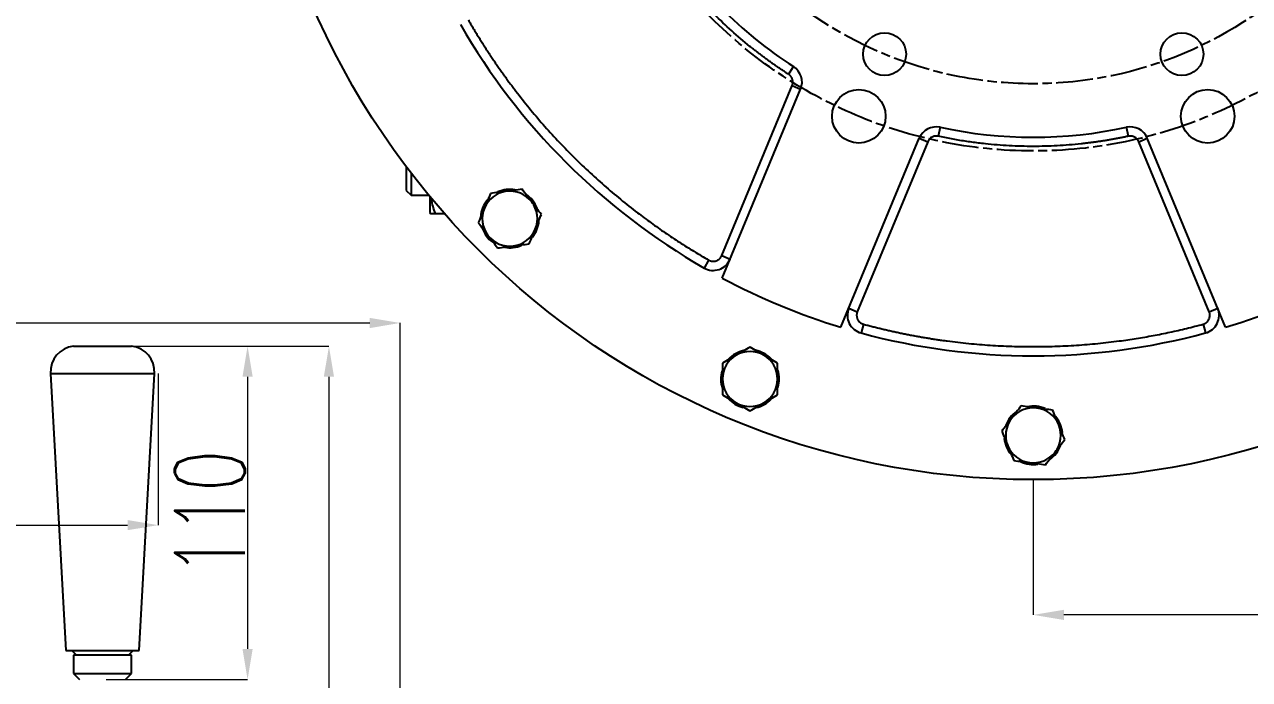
# Model space of a CAD drawing. Header units: millimetres. Extents: x 1561 to 4606, y 513 to 2666.
# Drawn here: x 3078.1 to 3478.6, y 1420.8 to 1635 of the extents above; entities that cross this region are included whole.
import ezdxf

# ---------------------------------------------------------------- set-up
doc = ezdxf.new("R2010")
doc.units = ezdxf.units.MM
doc.linetypes.add('AM_ISO08W050', pattern=[18, 12, -1.5, 3, -1.5])
for name, color, linetype, lineweight in [('AM_5', 3, 'Continuous', 25), ('AM_7', 4, 'AM_ISO08W050', 25), ('标注', 3, 'Continuous', 13)]:
    doc.layers.add(name, color=color, linetype=linetype, lineweight=lineweight)
doc.styles.add('SLDTEXTSTYLE1', font='txt.shx', dxfattribs={"width": 0.7, "bigfont": 'gbcbig.shx'})
doc.dimstyles.new('SLDDIMSTYLE12$0', dxfattribs={"dimtxt": 12, "dimasz": 10, "dimexe": 0, "dimexo": 0.0625, "dimgap": 0.875, "dimtad": 1, "dimdec": 1, "dimlfac": 1.8, "dimrnd": 1e-09, "dimzin": 12, "dimdsep": 46, "dimtxsty": 'SLDTEXTSTYLE1', "dimcen": 0.09, "dimdle": 8.16, "dimclrd": 3, "dimclre": 3, "dimadec": 0, "dimazin": 3, "dimtfac": 1, "dimtdec": 1, "dimtofl": 0, "dimtmove": 0, "dimatfit": 3, "dimfxl": 0, "dimfrac": 2, "dimtolj": 1, "dimlwd": 5, "dimlwe": 5, "dimarcsym": 0})
doc.dimstyles.new('SLDDIMSTYLE12$3', dxfattribs={"dimtxt": 12, "dimasz": 10, "dimexe": 0, "dimexo": 0.0625, "dimgap": 0.875, "dimtad": 1, "dimdec": 1, "dimlfac": 1.8, "dimrnd": 1e-09, "dimzin": 12, "dimdsep": 46, "dimtxsty": 'SLDTEXTSTYLE1', "dimcen": 0.09, "dimdle": 8.16, "dimclrd": 3, "dimclre": 3, "dimadec": 0, "dimazin": 3, "dimtfac": 1, "dimtdec": 1, "dimtofl": 0, "dimtmove": 0, "dimatfit": 3, "dimfxl": 0, "dimfrac": 2, "dimtolj": 1, "dimlwd": 5, "dimlwe": 5, "dimarcsym": 0})

# ---------------------------------------------------------------- blocks, each defined once
blk = doc.blocks.new('*D52')
at = {"layer": 'AM_5', "color": 3, "lineweight": 5, "transparency": 16777216}
blk.add_line((3656.38, 1491.08), (3656.38, 1441.89), dxfattribs=at)
at = {"layer": 'AM_5', "color": 3, "linetype": 'Continuous', "lineweight": 5, "transparency": 16777216}
for p, q in [((3407.88, 1486.06), (3407.88, 1441.89)), ((3646.38, 1441.89), (3417.88, 1441.89))]:
    blk.add_line(p, q, dxfattribs=at)
at = {"layer": 'AM_5', "color": 3, "transparency": 16777216}
for points in [[(3417.88, 1443.56), (3417.88, 1440.23), (3407.88, 1441.89)], [(3646.38, 1443.56), (3646.38, 1440.23), (3656.38, 1441.89)]]:
    blk.add_solid(points, dxfattribs=at)
at = {"layer": 'Defpoints', "color": 0, "transparency": 16777216}
for p in [(3656.38, 1491.15), (3407.88, 1486.12), (3407.88, 1441.89)]:
    blk.add_point(p, dxfattribs=at)
at = {"layer": 'AM_5', "color": 0, "transparency": 16777216, "insert": (3532.13, 1448.77), "char_height": 12, "attachment_point": 5, "style": 'SLDTEXTSTYLE1'}
blk.add_mtext('\\A1;248.5', dxfattribs=at)
blk = doc.blocks.new('*D53')
at = {"layer": 'AM_5', "color": 3, "linetype": 'Continuous', "lineweight": 5, "transparency": 16777216}
blk.add_line((3248.42, 2026.85), (3277.48, 1975.04), dxfattribs=at)
at = {"layer": 'AM_5', "color": 3, "lineweight": 5, "transparency": 16777216}
for p, q in [((3407.79, 1742.62), (3407.97, 1742.62)), ((3407.88, 1742.53), (3407.88, 1742.71))]:
    blk.add_line(p, q, dxfattribs=at)
at = {"layer": 'AM_5', "color": 3, "transparency": 16777216}
blk.add_solid([(3278.94, 1975.86), (3276.03, 1974.23), (3282.38, 1966.32)], dxfattribs=at)
at = {"layer": 'Defpoints', "color": 0, "transparency": 16777216}
for p in [(3282.38, 1966.32), (3533.39, 1518.92)]:
    blk.add_point(p, dxfattribs=at)
at = {"layer": 'AM_5', "color": 0, "transparency": 16777216, "insert": (3261.69, 2017.24), "char_height": 12, "attachment_point": 5, "rotation": 299.2944, "style": 'SLDTEXTSTYLE1'}
blk.add_mtext('\\A1;∅513', dxfattribs=at)
blk = doc.blocks.new('*D56')
at = {"layer": 'Defpoints', "color": 0, "transparency": 16777216}
for p in [(3121.77, 1520.85), (3121.77, 1471.25), (2654.77, 1410.76)]:
    blk.add_point(p, dxfattribs=at)
at = {"layer": '标注', "color": 3, "linetype": 'Continuous', "lineweight": 5, "transparency": 16777216}
for p, q in [((3121.77, 1520.79), (3121.77, 1471.25)), ((2664.77, 1471.25), (3111.77, 1471.25))]:
    blk.add_line(p, q, dxfattribs=at)
at = {"layer": '标注', "color": 3, "lineweight": 5, "transparency": 16777216}
blk.add_line((2654.77, 1410.82), (2654.77, 1471.25), dxfattribs=at)
at = {"layer": '标注', "color": 3, "transparency": 16777216}
for points in [[(2664.77, 1472.92), (2664.77, 1469.59), (2654.77, 1471.25)], [(3111.77, 1472.92), (3111.77, 1469.59), (3121.77, 1471.25)]]:
    blk.add_solid(points, dxfattribs=at)
at = {"layer": '标注', "color": 0, "transparency": 16777216, "insert": (2859.2, 1483.56), "char_height": 10, "attachment_point": 5, "style": 'SLDTEXTSTYLE1'}
blk.add_mtext('\\A1;{\\H2.28571x;%%C465}', dxfattribs=at)
blk = doc.blocks.new('*D58')
at = {"layer": 'AM_5', "color": 3, "lineweight": 5, "transparency": 16777216}
blk.add_line((2790.65, 1098.32), (2790.65, 1537.37), dxfattribs=at)
at = {"layer": 'AM_5', "color": 3, "linetype": 'Continuous', "lineweight": 5, "transparency": 16777216}
for p, q in [((2800.65, 1537.37), (3190.95, 1537.37)), ((3200.95, 1062.59), (3200.95, 1537.37))]:
    blk.add_line(p, q, dxfattribs=at)
at = {"layer": 'AM_5', "color": 3, "transparency": 16777216}
for points in [[(2800.65, 1539.03), (2800.65, 1535.7), (2790.65, 1537.37)], [(3190.95, 1539.03), (3190.95, 1535.7), (3200.95, 1537.37)]]:
    blk.add_solid(points, dxfattribs=at)
at = {"layer": 'Defpoints', "color": 0, "transparency": 16777216}
for p in [(3200.95, 1537.37), (2790.65, 1098.26), (3200.95, 1062.53)]:
    blk.add_point(p, dxfattribs=at)
at = {"layer": 'AM_5', "color": 0, "transparency": 16777216, "insert": (2995.8, 1551.96), "char_height": 12, "attachment_point": 5, "style": 'SLDTEXTSTYLE1'}
blk.add_mtext('\\A1;{\\H2.28571x;410}', dxfattribs=at)
blk = doc.blocks.new('*D44')
at = {"layer": 'Defpoints', "color": 0, "transparency": 16777216}
for p in [(3104.77, 1529.76), (3104.77, 1420.76), (3151.02, 1420.76)]:
    blk.add_point(p, dxfattribs=at)
at = {"layer": '标注', "color": 3, "lineweight": 5, "transparency": 16777216}
blk.add_line((3104.83, 1529.76), (3151.02, 1529.76), dxfattribs=at)
at = {"layer": '标注', "color": 3, "linetype": 'Continuous', "lineweight": 5, "transparency": 16777216}
for p, q in [((3151.02, 1519.76), (3151.02, 1430.76)), ((3104.83, 1420.76), (3151.02, 1420.76))]:
    blk.add_line(p, q, dxfattribs=at)
at = {"layer": '标注', "color": 3, "transparency": 16777216}
for points in [[(3149.36, 1519.76), (3152.69, 1519.76), (3151.02, 1529.76)], [(3149.36, 1430.76), (3152.69, 1430.76), (3151.02, 1420.76)]]:
    blk.add_solid(points, dxfattribs=at)
at = {"layer": '标注', "color": 0, "transparency": 16777216, "insert": (3138.72, 1475.26), "char_height": 10, "attachment_point": 5, "rotation": 90, "style": 'SLDTEXTSTYLE1'}
blk.add_mtext('\\A1;{\\H2.28571x;110}', dxfattribs=at)
blk = doc.blocks.new('*D46')
at = {"layer": 'AM_5', "color": 3, "lineweight": 5, "transparency": 16777216}
blk.add_line((3104.83, 1529.76), (3177.62, 1529.76), dxfattribs=at)
at = {"layer": 'AM_5', "color": 3, "linetype": 'Continuous', "lineweight": 5, "transparency": 16777216}
for p, q in [((3177.62, 1519.76), (3177.62, 1108.26)), ((2790.71, 1098.26), (3177.62, 1098.26))]:
    blk.add_line(p, q, dxfattribs=at)
at = {"layer": 'AM_5', "color": 3, "transparency": 16777216}
for points in [[(3175.95, 1519.76), (3179.28, 1519.76), (3177.62, 1529.76)], [(3175.95, 1108.26), (3179.28, 1108.26), (3177.62, 1098.26)]]:
    blk.add_solid(points, dxfattribs=at)
at = {"layer": 'Defpoints', "color": 0, "transparency": 16777216}
for p in [(3104.77, 1529.76), (2790.65, 1098.26), (3177.62, 1098.26)]:
    blk.add_point(p, dxfattribs=at)
at = {"layer": 'AM_5', "color": 0, "transparency": 16777216, "insert": (3163.03, 1341.4), "char_height": 12, "attachment_point": 5, "rotation": 90, "style": 'SLDTEXTSTYLE1'}
blk.add_mtext('\\A1;{\\H2.28571x;430}', dxfattribs=at)

msp = doc.modelspace()

# ---------------------------------------------------------------- linework, layer by layer
at = {"color": 7, "linetype": 'Continuous', "lineweight": 25}
for p, q in [((3327.904, 1618.687), (3329.53, 1621.208)), ((3306.012, 1559.402), (3329.049, 1615.019)), ((3329.049, 1615.019), (3331.82, 1613.871)), ((3306.212, 1552.046), (3331.82, 1613.871)), ((3377.431, 1601.367), (3376.799, 1598.434)), ((3438.964, 1598.434), (3438.331, 1601.367)), ((3345.015, 1535.973), (3370.623, 1597.798)), ((3373.395, 1596.65), (3350.358, 1541.033)), ((3370.623, 1597.798), (3373.395, 1596.65)), ((3442.368, 1596.65), (3445.139, 1597.798)), ((3465.405, 1541.033), (3442.368, 1596.65)), ((3470.748, 1535.973), (3445.139, 1597.798)), ((3202.881, 1588.456), (3202.881, 1580.746)), ((3204.505, 1586.32), (3204.505, 1579.122)), ((3202.881, 1580.746), (3204.505, 1579.122)), ((3204.505, 1579.122), (3210.245, 1579.122)), ((3210.581, 1578.717), (3210.581, 1573.497)), ((3210.581, 1573.497), (3210.798, 1573.122)), ((3212.405, 1573.122), (3215.366, 1573.122)), ((3301.745, 1557.949), (3300.25, 1555.348)), ((3306.012, 1559.402), (3308.783, 1558.254)), ((3347.586, 1542.182), (3350.358, 1541.033)), ((3465.405, 1541.033), (3468.176, 1542.182)), ((3352.347, 1536.989), (3351.565, 1534.093)), ((3463.415, 1536.989), (3464.197, 1534.093)), ((3094.102, 1529.761), (3113.102, 1529.761)), ((3086.602, 1520.85), (3091.602, 1430.261)), ((3086.602, 1520.85), (3120.602, 1520.85)), ((3115.602, 1430.261), (3120.602, 1520.85)), ((3091.602, 1430.261), (3115.602, 1430.261)), ((3093.602, 1430.261), (3095.102, 1428.761)), ((3112.102, 1428.761), (3113.602, 1430.261)), ((3094.102, 1428.761), (3094.102, 1422.761)), ((3103.602, 1428.761), (3094.102, 1428.761)), ((3113.102, 1428.761), (3103.602, 1428.761)), ((3113.102, 1422.761), (3113.102, 1428.761)), ((3094.102, 1422.761), (3096.102, 1420.761)), ((3094.102, 1422.761), (3103.602, 1422.761)), ((3103.602, 1422.761), (3113.102, 1422.761)), ((3111.102, 1420.761), (3113.102, 1422.761))]:
    msp.add_line(p, q, dxfattribs=at)
for centre, radius in [((3407.881, 1742.622), 256.5), ((3359.28, 1625.29), 7), ((3456.482, 1625.29), 7), ((3350.861, 1604.964), 8.75), ((3464.901, 1604.964), 8.75)]:
    msp.add_circle(centre, radius, dxfattribs=at)
for centre, radius, start, end in [((3407.881, 1742.622), 144.5, 212.83493, 237.16507), ((3407.881, 1742.622), 216, 209.88705, 240.11295), ((3326.277, 1616.167), 6, 337.5, 57.16507), ((3376.166, 1595.502), 6, 77.83493, 157.5), ((3407.881, 1742.622), 144.5, 257.83493, 282.16507), ((3439.596, 1595.502), 6, 22.5, 102.16507), ((3236.761, 1571.502), 9, 97.44828, 157.44828), ((3236.761, 1571.502), 9.55, 80.19473, 113.97258), ((3236.761, 1571.502), 9, 37.44828, 97.44828), ((3236.761, 1571.502), 9.55, 20.99928, 56.64648), ((3236.761, 1571.502), 9.55, 141.17717, 176.32061), ((3236.761, 1571.502), 9, 157.44828, 217.44828), ((3236.761, 1571.502), 9, 337.44828, 37.44828), ((3236.761, 1571.502), 9.55, 320.8637, 355.05726), ((3236.761, 1571.502), 9.55, 198.95995, 234.22731), ((3236.761, 1571.502), 9, 217.44828, 277.44828), ((3236.761, 1571.502), 9, 277.44828, 337.44828), ((3236.761, 1571.502), 9.55, 259.47119, 293.84896), ((3303.24, 1560.55), 6, 240.11295, 337.5), ((3407.881, 1742.622), 216, 241.92076, 253.07924), ((3407.881, 1742.622), 216, 286.92076, 298.07924), ((3353.129, 1539.885), 6, 157.5, 254.88705), ((3462.633, 1539.885), 6, 285.11295, 22.5), ((3407.881, 1742.622), 216, 254.88705, 285.11295), ((3095.089, 1521.318), 8.5, 96.66865, 183.15919), ((3112.114, 1521.318), 8.5, 356.84081, 83.33135), ((3315.272, 1519.043), 9, 119.94828, 179.94828), ((3315.272, 1519.043), 9.55, 102.69473, 137.128), ((3315.272, 1519.043), 9, 59.94828, 119.94828), ((3315.272, 1519.043), 9.55, 43.49928, 79.14648), ((3315.272, 1519.043), 9, 359.94828, 59.94828), ((3315.272, 1519.043), 9.55, 343.3637, 17.55726), ((3315.272, 1519.043), 9.55, 163.67717, 198.82061), ((3315.272, 1519.043), 9, 179.94828, 239.94828), ((3315.272, 1519.043), 9, 299.94828, 359.94828), ((3315.272, 1519.043), 9.55, 221.45995, 256.72731), ((3315.272, 1519.043), 9, 239.94828, 299.94828), ((3315.272, 1519.043), 9.55, 281.97119, 316.34896), ((3407.881, 1500.622), 9.55, 65.99928, 101.64648), ((3407.881, 1500.622), 9, 142.44828, 202.44828), ((3407.881, 1500.622), 9.55, 125.19473, 159.628), ((3407.881, 1500.622), 9, 82.44828, 142.44828), ((3407.881, 1500.622), 9, 22.44828, 82.44828), ((3407.881, 1500.622), 9.55, 5.8637, 40.05726), ((3407.881, 1500.622), 9, 322.44828, 22.44828), ((3407.881, 1500.622), 9.55, 186.17717, 221.32061), ((3407.881, 1500.622), 9, 202.44828, 262.44828), ((3407.881, 1500.622), 9, 262.44828, 322.44828), ((3407.881, 1500.622), 9.55, 304.47119, 338.84896), ((3407.881, 1500.622), 9.55, 243.95995, 279.22731)]:
    msp.add_arc(centre, radius, start, end, dxfattribs=at)
for points, knots in [([(3327.904, 1618.687), (3327.568, 1618.905), (3326.895, 1619.341), (3325.894, 1620.006), (3324.898, 1620.677), (3323.908, 1621.357), (3322.924, 1622.045), (3321.945, 1622.74), (3320.972, 1623.443), (3320.005, 1624.155), (3319.043, 1624.874), (3318.088, 1625.601), (3317.138, 1626.337), (3316.193, 1627.08), (3313.525, 1629.215), (3309.233, 1632.871), (3303.534, 1638.275), (3298.13, 1643.974), (3294.252, 1648.527), (3291.698, 1651.741), (3290.337, 1653.508), (3289.003, 1655.295), (3287.697, 1657.102), (3286.418, 1658.929), (3285.164, 1660.775), (3284.352, 1662.021), (3283.946, 1662.645)], [0, 0, 0, 0, 0.019191, 0.038375, 0.0575535, 0.0767275, 0.0958985, 0.1150677, 0.1342364, 0.1534058, 0.1725772, 0.1917519, 0.2109312, 0.2301163, 0.2493085, 0.3746503, 0.5000008, 0.6253427, 0.7506932, 0.7863278, 0.8219423, 0.857545, 0.893144, 0.9287473, 0.9643633, 1, 1, 1, 1]), ([(3223.208, 1636.486), (3223.454, 1636.061), (3223.945, 1635.21), (3224.693, 1633.941), (3225.448, 1632.676), (3226.213, 1631.418), (3226.985, 1630.165), (3227.767, 1628.918), (3228.556, 1627.677), (3229.354, 1626.441), (3230.161, 1625.211), (3230.976, 1623.986), (3231.8, 1622.767), (3232.632, 1621.554), (3233.472, 1620.346), (3234.321, 1619.144), (3235.179, 1617.948), (3236.045, 1616.757), (3236.919, 1615.572), (3237.802, 1614.393), (3239.819, 1611.737), (3243.042, 1607.664), (3247.6, 1602.281), (3252.334, 1597.052), (3257.24, 1591.981), (3262.311, 1587.075), (3267.539, 1582.341), (3272.922, 1577.783), (3277.342, 1574.286), (3280.71, 1571.745), (3282.965, 1570.089), (3285.241, 1568.464), (3287.537, 1566.869), (3289.854, 1565.305), (3292.191, 1563.772), (3294.548, 1562.269), (3296.926, 1560.797), (3299.323, 1559.353), (3300.938, 1558.417), (3301.745, 1557.949)], [0, 0, 0, 0, 0.01311647, 0.02622764, 0.03933414, 0.05243659, 0.06553563, 0.07863187, 0.09172595, 0.10481848, 0.1179101, 0.13100143, 0.14409311, 0.15718575, 0.17027998, 0.18337643, 0.19647574, 0.20957851, 0.22268538, 0.23579698, 0.24891392, 0.31171827, 0.37445488, 0.43719269, 0.50000064, 0.56280499, 0.6255416, 0.68827941, 0.75108736, 0.77600397, 0.8009035, 0.82579023, 0.85066846, 0.87554248, 0.9004166, 0.92529511, 0.95018232, 0.97508252, 1, 1, 1, 1]), ([(3329.049, 1617.315), (3329.024, 1617.37), (3328.976, 1617.482), (3328.891, 1617.642), (3328.798, 1617.797), (3328.694, 1617.946), (3328.557, 1618.121), (3328.379, 1618.314), (3328.153, 1618.516), (3327.987, 1618.63), (3327.904, 1618.687)], [0, 0, 0, 0, 0.1003339, 0.2001392, 0.2997835, 0.3996366, 0.5000658, 0.6669297, 0.8330037, 1, 1, 1, 1]), ([(3329.049, 1615.019), (3329.069, 1615.071), (3329.111, 1615.176), (3329.162, 1615.337), (3329.204, 1615.499), (3329.237, 1615.663), (3329.26, 1615.829), (3329.274, 1615.997), (3329.28, 1616.209), (3329.268, 1616.462), (3329.224, 1616.753), (3329.154, 1617.039), (3329.084, 1617.223), (3329.049, 1617.315)], [0, 0, 0, 0, 0.071978, 0.1433984, 0.2144858, 0.2854681, 0.3565741, 0.4280316, 0.5000648, 0.6256174, 0.7499758, 0.8743627, 1, 1, 1, 1]), ([(3376.799, 1598.434), (3376.743, 1598.445), (3376.633, 1598.467), (3376.466, 1598.489), (3376.298, 1598.501), (3376.13, 1598.503), (3375.962, 1598.497), (3375.672, 1598.468), (3375.264, 1598.381), (3374.766, 1598.173), (3374.312, 1597.881), (3373.967, 1597.558), (3373.715, 1597.242), (3373.534, 1596.957), (3373.441, 1596.753), (3373.395, 1596.65)], [0, 0, 0, 0, 0.0405946, 0.0809396, 0.1211627, 0.1613926, 0.201758, 0.2423864, 0.3711543, 0.5000467, 0.6288146, 0.757707, 0.838616, 0.9190368, 1, 1, 1, 1]), ([(3438.964, 1598.434), (3438.572, 1598.351), (3437.788, 1598.184), (3436.611, 1597.946), (3435.431, 1597.716), (3434.251, 1597.497), (3433.069, 1597.287), (3431.885, 1597.087), (3430.699, 1596.896), (3429.512, 1596.715), (3428.324, 1596.544), (3427.134, 1596.382), (3425.942, 1596.231), (3424.749, 1596.088), (3421.352, 1595.711), (3415.733, 1595.261), (3407.881, 1595.053), (3400.03, 1595.261), (3394.068, 1595.739), (3389.99, 1596.206), (3387.778, 1596.493), (3385.571, 1596.813), (3383.37, 1597.167), (3381.173, 1597.555), (3378.982, 1597.974), (3377.527, 1598.281), (3376.799, 1598.434)], [0, 0, 0, 0, 0.019191, 0.038375, 0.0575535, 0.0767275, 0.0958985, 0.1150677, 0.1342364, 0.1534058, 0.1725772, 0.1917519, 0.2109312, 0.2301163, 0.2493085, 0.3746503, 0.5000008, 0.6253427, 0.7506932, 0.7863278, 0.8219423, 0.857545, 0.893144, 0.9287473, 0.9643633, 1, 1, 1, 1]), ([(3442.368, 1596.65), (3442.345, 1596.702), (3442.3, 1596.805), (3442.223, 1596.954), (3442.138, 1597.099), (3442.044, 1597.239), (3441.943, 1597.373), (3441.755, 1597.596), (3441.451, 1597.881), (3440.996, 1598.173), (3440.498, 1598.381), (3440.036, 1598.48), (3439.633, 1598.508), (3439.295, 1598.495), (3439.074, 1598.455), (3438.964, 1598.434)], [0, 0, 0, 0, 0.0405946, 0.0809396, 0.1211627, 0.1613926, 0.201758, 0.2423864, 0.3711543, 0.5000467, 0.6288146, 0.757707, 0.838616, 0.9190368, 1, 1, 1, 1]), ([(3212.405, 1573.122), (3211.863, 1574.677), (3211.292, 1576.31), (3211.17, 1577.999), (3211.165, 1578.08)], [0, 0, 0, 0, 0.9519018, 1, 1, 1, 1]), ([(3230.442, 1579.753), (3230.113, 1578.96), (3229.782, 1578.164), (3229.118, 1576.565), (3228.785, 1575.762), (3228.45, 1574.954)], [0, 0, 0, 0, 0.5, 0.5, 1, 1, 1, 1]), ([(3235.595, 1580.427), (3234.728, 1580.313), (3233.865, 1580.2), (3232.149, 1579.976), (3231.294, 1579.864), (3230.442, 1579.753)], [0, 0, 0, 0, 0.5, 0.5, 1, 1, 1, 1]), ([(3240.747, 1581.1), (3239.895, 1580.989), (3239.041, 1580.877), (3237.324, 1580.653), (3236.462, 1580.54), (3235.595, 1580.427)], [0, 0, 0, 0, 0.5, 0.5, 1, 1, 1, 1]), ([(3243.906, 1576.975), (3243.375, 1577.669), (3242.846, 1578.359), (3241.793, 1579.734), (3241.269, 1580.418), (3240.747, 1581.1)], [0, 0, 0, 0, 0.5, 0.5, 1, 1, 1, 1]), ([(3228.45, 1574.954), (3228.114, 1574.147), (3227.781, 1573.344), (3227.117, 1571.745), (3226.786, 1570.949), (3226.457, 1570.155)], [0, 0, 0, 0, 0.5, 0.5, 1, 1, 1, 1]), ([(3247.066, 1572.85), (3246.544, 1573.532), (3246.02, 1574.216), (3244.967, 1575.59), (3244.438, 1576.281), (3243.906, 1576.975)], [0, 0, 0, 0, 0.5, 0.5, 1, 1, 1, 1]), ([(3210.855, 1573.122), (3210.836, 1573.122), (3210.695, 1573.122), (3211.212, 1573.122), (3212.005, 1573.122), (3212.405, 1573.122)], [0, 0, 0, 0, 0.0697231, 0.5305997, 1, 1, 1, 1]), ([(3226.457, 1570.155), (3226.979, 1569.473), (3227.503, 1568.789), (3228.556, 1567.415), (3229.085, 1566.724), (3229.616, 1566.03)], [0, 0, 0, 0, 0.5, 0.5, 1, 1, 1, 1]), ([(3245.073, 1568.051), (3245.408, 1568.858), (3245.742, 1569.661), (3246.406, 1571.26), (3246.736, 1572.056), (3247.066, 1572.85)], [0, 0, 0, 0, 0.5, 0.5, 1, 1, 1, 1]), ([(3229.616, 1566.03), (3230.148, 1565.336), (3230.677, 1564.646), (3231.729, 1563.271), (3232.253, 1562.587), (3232.776, 1561.905)], [0, 0, 0, 0, 0.5, 0.5, 1, 1, 1, 1]), ([(3243.08, 1563.252), (3243.41, 1564.045), (3243.74, 1564.841), (3244.404, 1566.44), (3244.738, 1567.243), (3245.073, 1568.051)], [0, 0, 0, 0, 0.5, 0.5, 1, 1, 1, 1]), ([(3232.776, 1561.905), (3233.627, 1562.016), (3234.482, 1562.128), (3236.199, 1562.352), (3237.061, 1562.465), (3237.928, 1562.578)], [0, 0, 0, 0, 0.5, 0.5, 1, 1, 1, 1]), ([(3237.928, 1562.578), (3238.795, 1562.692), (3239.657, 1562.804), (3241.374, 1563.029), (3242.229, 1563.141), (3243.08, 1563.252)], [0, 0, 0, 0, 0.5, 0.5, 1, 1, 1, 1]), ([(3301.745, 1557.949), (3301.799, 1557.92), (3301.905, 1557.861), (3302.071, 1557.785), (3302.24, 1557.719), (3302.413, 1557.664), (3302.589, 1557.619), (3302.768, 1557.586), (3303.1, 1557.544), (3303.589, 1557.546), (3304.214, 1557.69), (3304.796, 1557.957), (3305.223, 1558.282), (3305.519, 1558.59), (3305.714, 1558.845), (3305.882, 1559.115), (3305.968, 1559.306), (3306.012, 1559.402)], [0, 0, 0, 0, 0.0360698, 0.0718111, 0.1073556, 0.1428371, 0.1783902, 0.2141486, 0.2502438, 0.3750982, 0.500055, 0.6249094, 0.7498662, 0.8130613, 0.8763592, 0.9381541, 1, 1, 1, 1]), ([(3350.358, 1541.033), (3350.337, 1540.981), (3350.295, 1540.876), (3350.245, 1540.715), (3350.202, 1540.553), (3350.17, 1540.389), (3350.146, 1540.223), (3350.132, 1540.055), (3350.127, 1539.843), (3350.139, 1539.59), (3350.182, 1539.299), (3350.252, 1539.013), (3350.322, 1538.83), (3350.358, 1538.737)], [0, 0, 0, 0, 0.07197804, 0.14339841, 0.2144858, 0.28546808, 0.35657412, 0.42803159, 0.50006485, 0.62561742, 0.74997578, 0.87436267, 1, 1, 1, 1]), ([(3350.358, 1538.737), (3350.38, 1538.686), (3350.425, 1538.582), (3350.503, 1538.432), (3350.589, 1538.286), (3350.716, 1538.097), (3350.897, 1537.871), (3351.145, 1537.627), (3351.419, 1537.412), (3351.714, 1537.234), (3352.023, 1537.088), (3352.239, 1537.022), (3352.347, 1536.989)], [0, 0, 0, 0, 0.0617552, 0.123337, 0.1849425, 0.2467681, 0.3733135, 0.5000484, 0.6265939, 0.7533288, 0.8766174, 1, 1, 1, 1]), ([(3463.415, 1536.989), (3463.474, 1537.006), (3463.591, 1537.04), (3463.762, 1537.104), (3463.928, 1537.177), (3464.089, 1537.26), (3464.245, 1537.353), (3464.396, 1537.455), (3464.66, 1537.66), (3465.004, 1538.008), (3465.344, 1538.551), (3465.567, 1539.153), (3465.639, 1539.684), (3465.63, 1540.111), (3465.589, 1540.429), (3465.516, 1540.739), (3465.442, 1540.935), (3465.405, 1541.033)], [0, 0, 0, 0, 0.0360698, 0.0718111, 0.1073556, 0.1428371, 0.1783902, 0.2141486, 0.2502438, 0.3750982, 0.500055, 0.6249094, 0.7498662, 0.8130613, 0.8763592, 0.9381541, 1, 1, 1, 1]), ([(3352.347, 1536.989), (3352.822, 1536.862), (3353.771, 1536.608), (3355.197, 1536.239), (3356.625, 1535.879), (3358.055, 1535.53), (3359.488, 1535.191), (3360.922, 1534.861), (3362.358, 1534.542), (3363.796, 1534.232), (3365.237, 1533.933), (3366.679, 1533.643), (3368.123, 1533.364), (3369.569, 1533.094), (3371.018, 1532.834), (3372.468, 1532.585), (3373.92, 1532.345), (3375.374, 1532.116), (3376.831, 1531.896), (3378.289, 1531.686), (3381.593, 1531.234), (3386.753, 1530.633), (3393.781, 1530.05), (3400.826, 1529.7), (3407.881, 1529.583), (3414.936, 1529.7), (3421.98, 1530.05), (3429.01, 1530.633), (3434.608, 1531.286), (3438.786, 1531.87), (3441.552, 1532.294), (3444.31, 1532.754), (3447.061, 1533.25), (3449.806, 1533.782), (3452.542, 1534.35), (3455.272, 1534.954), (3457.994, 1535.595), (3460.71, 1536.27), (3462.513, 1536.749), (3463.415, 1536.989)], [0, 0, 0, 0, 0.01311647, 0.02622764, 0.03933414, 0.05243659, 0.06553563, 0.07863187, 0.09172595, 0.10481848, 0.1179101, 0.13100143, 0.14409311, 0.15718575, 0.17027998, 0.18337643, 0.19647574, 0.20957851, 0.22268538, 0.23579698, 0.24891392, 0.31171827, 0.37445488, 0.43719269, 0.50000064, 0.56280499, 0.6255416, 0.68827941, 0.75108736, 0.77600397, 0.8009035, 0.82579023, 0.85066846, 0.87554248, 0.9004166, 0.92529511, 0.95018232, 0.97508252, 1, 1, 1, 1]), ([(3310.779, 1526.842), (3310.021, 1526.405), (3309.268, 1525.971), (3307.768, 1525.107), (3307.021, 1524.677), (3306.276, 1524.248)], [0, 0, 0, 0, 0.5, 0.5, 1, 1, 1, 1]), ([(3315.281, 1529.436), (3314.537, 1529.007), (3313.79, 1528.577), (3312.29, 1527.712), (3311.536, 1527.278), (3310.779, 1526.842)], [0, 0, 0, 0, 0.5, 0.5, 1, 1, 1, 1]), ([(3319.779, 1526.834), (3319.022, 1527.271), (3318.269, 1527.707), (3316.771, 1528.574), (3316.025, 1529.006), (3315.281, 1529.436)], [0, 0, 0, 0, 0.5, 0.5, 1, 1, 1, 1]), ([(3324.276, 1524.231), (3323.533, 1524.662), (3322.787, 1525.093), (3321.288, 1525.96), (3320.536, 1526.396), (3319.779, 1526.834)], [0, 0, 0, 0, 0.5, 0.5, 1, 1, 1, 1]), ([(3306.276, 1524.248), (3306.276, 1523.389), (3306.275, 1522.527), (3306.273, 1520.795), (3306.273, 1519.926), (3306.272, 1519.052)], [0, 0, 0, 0, 0.5, 0.5, 1, 1, 1, 1]), ([(3324.272, 1519.035), (3324.273, 1519.91), (3324.273, 1520.779), (3324.275, 1522.511), (3324.276, 1523.372), (3324.276, 1524.231)], [0, 0, 0, 0, 0.5, 0.5, 1, 1, 1, 1]), ([(3306.272, 1519.052), (3306.271, 1518.177), (3306.27, 1517.308), (3306.269, 1515.576), (3306.268, 1514.714), (3306.267, 1513.855)], [0, 0, 0, 0, 0.5, 0.5, 1, 1, 1, 1]), ([(3324.267, 1513.839), (3324.268, 1514.698), (3324.269, 1515.56), (3324.27, 1517.291), (3324.271, 1518.161), (3324.272, 1519.035)], [0, 0, 0, 0, 0.5, 0.5, 1, 1, 1, 1]), ([(3306.267, 1513.855), (3307.011, 1513.425), (3307.757, 1512.994), (3309.255, 1512.127), (3310.008, 1511.691), (3310.765, 1511.253)], [0, 0, 0, 0, 0.5, 0.5, 1, 1, 1, 1]), ([(3319.765, 1511.245), (3320.522, 1511.682), (3321.276, 1512.116), (3322.776, 1512.98), (3323.523, 1513.41), (3324.267, 1513.839)], [0, 0, 0, 0, 0.5, 0.5, 1, 1, 1, 1]), ([(3310.765, 1511.253), (3311.521, 1510.815), (3312.274, 1510.38), (3313.773, 1509.513), (3314.519, 1509.081), (3315.262, 1508.651)], [0, 0, 0, 0, 0.5, 0.5, 1, 1, 1, 1]), ([(3315.262, 1508.651), (3316.007, 1509.08), (3316.753, 1509.51), (3318.254, 1510.375), (3319.007, 1510.809), (3319.765, 1511.245)], [0, 0, 0, 0, 0.5, 0.5, 1, 1, 1, 1]), ([(3403.913, 1510.227), (3403.389, 1509.546), (3402.864, 1508.863), (3401.809, 1507.49), (3401.279, 1506.801), (3400.746, 1506.108)], [0, 0, 0, 0, 0.5, 0.5, 1, 1, 1, 1]), ([(3409.064, 1509.544), (3408.197, 1509.659), (3407.335, 1509.773), (3405.619, 1510.001), (3404.764, 1510.114), (3403.913, 1510.227)], [0, 0, 0, 0, 0.5, 0.5, 1, 1, 1, 1]), ([(3400.746, 1506.108), (3400.213, 1505.414), (3399.683, 1504.725), (3398.628, 1503.352), (3398.103, 1502.669), (3397.579, 1501.988)], [0, 0, 0, 0, 0.5, 0.5, 1, 1, 1, 1]), ([(3414.215, 1508.861), (3413.363, 1508.974), (3412.509, 1509.088), (3410.793, 1509.315), (3409.931, 1509.429), (3409.064, 1509.544)], [0, 0, 0, 0, 0.5, 0.5, 1, 1, 1, 1]), ([(3416.199, 1504.059), (3415.865, 1504.867), (3415.533, 1505.671), (3414.872, 1507.271), (3414.543, 1508.067), (3414.215, 1508.861)], [0, 0, 0, 0, 0.5, 0.5, 1, 1, 1, 1]), ([(3397.579, 1501.988), (3397.907, 1501.194), (3398.236, 1500.398), (3398.897, 1498.797), (3399.229, 1497.994), (3399.563, 1497.186)], [0, 0, 0, 0, 0.5, 0.5, 1, 1, 1, 1]), ([(3418.183, 1499.257), (3417.855, 1500.05), (3417.526, 1500.847), (3416.865, 1502.447), (3416.533, 1503.251), (3416.199, 1504.059)], [0, 0, 0, 0, 0.5, 0.5, 1, 1, 1, 1]), ([(3415.016, 1495.137), (3415.549, 1495.83), (3416.079, 1496.52), (3417.135, 1497.892), (3417.66, 1498.575), (3418.183, 1499.257)], [0, 0, 0, 0, 0.5, 0.5, 1, 1, 1, 1]), ([(3399.563, 1497.186), (3399.897, 1496.378), (3400.229, 1495.574), (3400.89, 1493.974), (3401.219, 1493.177), (3401.547, 1492.383)], [0, 0, 0, 0, 0.5, 0.5, 1, 1, 1, 1]), ([(3411.849, 1491.017), (3412.373, 1491.699), (3412.898, 1492.382), (3413.954, 1493.754), (3414.484, 1494.444), (3415.016, 1495.137)], [0, 0, 0, 0, 0.5, 0.5, 1, 1, 1, 1]), ([(3401.547, 1492.383), (3402.399, 1492.27), (3403.253, 1492.157), (3404.97, 1491.93), (3405.832, 1491.815), (3406.698, 1491.7)], [0, 0, 0, 0, 0.5, 0.5, 1, 1, 1, 1]), ([(3406.698, 1491.7), (3407.565, 1491.585), (3408.427, 1491.471), (3410.144, 1491.244), (3410.998, 1491.13), (3411.849, 1491.017)], [0, 0, 0, 0, 0.5, 0.5, 1, 1, 1, 1])]:
    msp.add_open_spline(points, degree=3, knots=knots, dxfattribs=at)
at = {"layer": 'AM_7'}
for radius in [149, 127]:
    msp.add_circle((3407.881, 1742.622), radius, dxfattribs=at)

# ---------------------------------------------------------------- dimensions: what is measured, and where the dimension line sits
at = {"layer": 'AM_5'}
dim = msp.add_diameter_dim_2p(p1=(3533.386, 1518.924), p2=(3282.377, 1966.32), dimstyle='SLDDIMSTYLE12$3', override={"dimlfac": 1, "dimpost": ''}, dxfattribs=at)
dim.commit()
dim.dimension.update_dxf_attribs({"geometry": '*D53', "text_midpoint": (3255.696, 2013.875), "dimtype": 163})
dim = msp.add_linear_dim(base=(3200.949, 1537.367), p1=(2790.646, 1098.261), p2=(3200.949, 1062.529), text='{\\H2.28571x;410}', dimstyle='SLDDIMSTYLE12$0', override={"dimlfac": 1}, dxfattribs=at)
dim.commit()
dim.dimension.update_dxf_attribs({"geometry": '*D58', "text_midpoint": (2995.797, 1537.367), "dimtype": 160})
dim = msp.add_linear_dim(base=(3177.615, 1098.261), p1=(3104.771, 1529.761), p2=(2790.646, 1098.261), angle=90, text='{\\H2.28571x;430}', dimstyle='SLDDIMSTYLE12$0', override={"dimlfac": 1}, dxfattribs=at)
dim.commit()
dim.dimension.update_dxf_attribs({"geometry": '*D46', "text_midpoint": (3177.615, 1341.405), "dimtype": 160})
dim = msp.add_linear_dim(base=(3407.881, 1441.894), p1=(3656.381, 1491.146), p2=(3407.881, 1486.122), dimstyle='SLDDIMSTYLE12$0', override={"dimlfac": 1, "dimpost": ''}, dxfattribs=at)
dim.commit()
dim.dimension.update_dxf_attribs({"geometry": '*D52', "text_midpoint": (3532.131, 1448.769)})
at = {"layer": '标注'}
dim = msp.add_linear_dim(base=(3151.025, 1420.761), p1=(3104.771, 1529.761), p2=(3104.771, 1420.761), angle=90, text='{\\H2.28571x;110}', dimstyle='SLDDIMSTYLE12$0', override={"dimtxt": 10, "dimtdec": 3, "dimtzin": 0}, dxfattribs=at)
dim.commit()
dim.dimension.update_dxf_attribs({"geometry": '*D44', "text_midpoint": (3151.025, 1475.261), "dimtype": 160})
dim = msp.add_linear_dim(base=(3121.771, 1471.255), p1=(2654.771, 1410.761), p2=(3121.771, 1520.85), text='{\\H2.28571x;%%C465}', dimstyle='SLDDIMSTYLE12$0', override={"dimtxt": 10, "dimtdec": 3, "dimtzin": 0}, dxfattribs=at)
dim.commit()
dim.dimension.update_dxf_attribs({"geometry": '*D56', "text_midpoint": (2859.205, 1471.255), "dimtype": 160})

doc.saveas('drawing.dxf')
